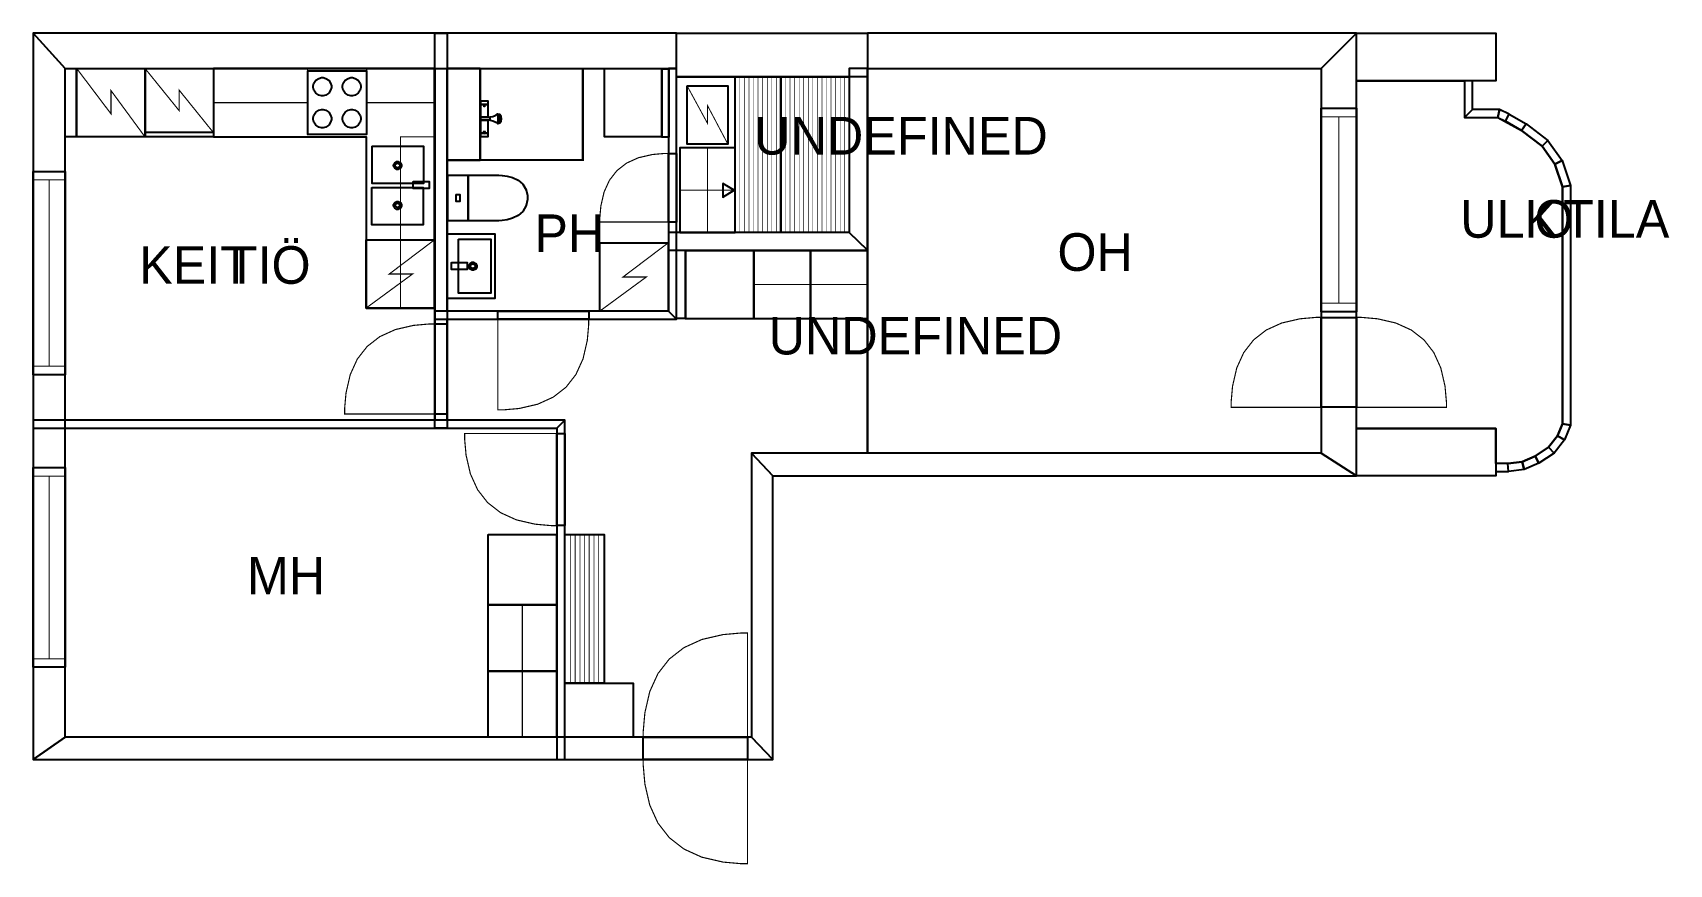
# Model space of a CAD drawing. Extents: x 0.6 to 15.5, y 0 to 7.6.
import ezdxf

# ---------------------------------------------------------------- set-up
doc = ezdxf.new("R2010")
doc.units = 0
doc.layers.get('0').update_dxf_attribs({"linetype": 'CONTINUOUS'})

msp = doc.modelspace()

# ---------------------------------------------------------------- linework, layer by layer
at = {"color": 0}
for points, const_width in [([(6.45242, 7.60215), (0.576768, 7.60215), (0.868435, 7.27924), (6.45242, 7.27924), (6.45242, 7.60215)], 0.002083), ([(0.576768, 7.60215), (0.576768, 0.96289), (0.868435, 1.16748), (0.868435, 7.27924), (0.576768, 7.60215)], 0.002083), ([(4.24397, 7.60215), (4.35856, 7.60215), (4.35856, 3.99132), (4.24397, 3.99132), (4.24397, 7.60215)], 0.002083), ([(6.45242, 7.60215), (8.19894, 7.60215), (8.19894, 7.20307), (6.45242, 7.20307), (6.45242, 7.60215)], 0.002083), ([(12.6668, 7.60215), (8.19894, 7.60215), (8.19894, 7.27924), (12.3424, 7.27924), (12.6668, 7.60215)], 0.002083), ([(12.6668, 3.55474), (12.6668, 7.60215), (12.3424, 7.27924), (12.3424, 3.76307), (12.6668, 3.55474)], 0.002083), ([(12.6668, 7.60215), (13.9403, 7.60215), (13.9403, 7.16411), (12.6668, 7.16411), (12.6668, 7.60215)], 0.002083), ([(0.868381, 7.27838), (0.972547, 7.27838), (0.972547, 6.65338), (0.868381, 6.65338), (0.868381, 7.27838)], 0.010417), ([(0.972547, 7.27903), (1.59754, 7.27903), (1.59754, 6.65403), (0.972547, 6.65403), (0.972547, 7.27903)], 0.010417), ([(1.59754, 7.27838), (2.22254, 7.27838), (2.22254, 6.65338), (1.59754, 6.65338), (1.59754, 7.27838)], 0.010417), ([(2.22254, 7.27838), (2.22254, 6.65256), (3.61828, 6.65256), (3.61828, 5.08838), (4.2436, 5.08838), (4.2436, 7.27838), (2.22254, 7.27838)], 0.010417), ([(2.22254, 7.27838), (3.08247, 7.27838), (3.08247, 6.96588), (2.22254, 6.96588), (2.22254, 7.27838)], 0.010417), ([(3.08356, 7.25672), (3.62067, 7.25672), (3.62067, 6.67339), (3.08356, 6.67339), (3.08356, 7.25672)], 0.010417), ([(3.29997, 7.11089), (3.29997, 7.10281), (3.2934, 7.07844), (3.27556, 7.05197), (3.24908, 7.03413), (3.22472, 7.02756), (3.21664, 7.02756), (3.2085, 7.02756), (3.18419, 7.03413), (3.15771, 7.05197), (3.13981, 7.07844), (3.13331, 7.10281), (3.13331, 7.11089), (3.13331, 7.11903), (3.13981, 7.14333), (3.15771, 7.16982), (3.18419, 7.18772), (3.2085, 7.19422), (3.21664, 7.19422), (3.22472, 7.19422), (3.24908, 7.18772), (3.27556, 7.16982), (3.2934, 7.14333), (3.29997, 7.11903), (3.29997, 7.11089)], 0.010417), ([(3.56933, 7.11089), (3.56933, 7.10281), (3.56278, 7.07844), (3.54492, 7.05197), (3.51839, 7.03413), (3.49408, 7.02756), (3.486, 7.02756), (3.47786, 7.02756), (3.45356, 7.03413), (3.42708, 7.05197), (3.40918, 7.07844), (3.40267, 7.10281), (3.40267, 7.11089), (3.40267, 7.11903), (3.40918, 7.14333), (3.42708, 7.16982), (3.45356, 7.18772), (3.47786, 7.19422), (3.486, 7.19422), (3.49408, 7.19422), (3.51839, 7.18772), (3.54492, 7.16982), (3.56278, 7.14333), (3.56933, 7.11903), (3.56933, 7.11089)], 0.010417), ([(3.62244, 7.27756), (4.2436, 7.27756), (4.2436, 6.96506), (3.62244, 6.96506), (3.62244, 7.27756)], 0.010417), ([(4.35856, 7.27756), (4.66075, 7.27756), (4.66075, 6.44129), (4.35856, 6.44129), (4.35856, 7.27756)], 0.002083), ([(5.7959, 7.27919), (6.31999, 7.27919), (6.31999, 6.65419), (5.7959, 6.65419), (5.7959, 7.27919)], 0.010417), ([(6.31999, 7.27567), (6.38232, 7.27567), (6.38232, 6.65067), (6.31999, 6.65067), (6.31999, 7.27567)], 0.006237), ([(6.45242, 4.98757), (6.45242, 7.27924), (6.3795, 7.27924), (6.3795, 5.06049), (6.45242, 4.98757)], 0.002083), ([(6.99072, 7.20313), (6.99072, 5.77935), (7.40739, 5.77935), (7.40739, 7.20313), (6.99072, 7.20313)], 0.010417), ([(7.40739, 7.20313), (7.40739, 5.77946), (8.03239, 5.77946), (8.03239, 7.20313), (7.40739, 7.20313)], 0.010417), ([(8.19894, 5.61697), (8.19894, 7.27924), (8.03239, 7.27924), (8.03239, 5.77957), (8.19894, 5.61697)], 0.002083), ([(6.55035, 7.11942), (6.55035, 6.58724), (6.92264, 6.58724), (6.92264, 7.11942), (6.55035, 7.11942)], 0.00887), ([(12.6668, 7.16411), (13.6528, 7.16411), (13.6528, 6.83051), (13.9572, 6.83051), (14.1751, 6.71121), (14.3618, 6.56863), (14.4797, 6.403), (14.5474, 6.19635), (14.5474, 4.03131), (14.5035, 3.92101), (14.4215, 3.81831), (14.2976, 3.73406), (14.1806, 3.68321), (14.0499, 3.66818), (13.9403, 3.66818), (13.9403, 3.98757), (12.6668, 3.98757), (12.6668, 7.16411)], 0.002083), ([(13.6528, 7.16411), (13.6528, 6.83051), (13.7258, 6.90343), (13.7258, 7.16411), (13.6528, 7.16411)], 0.002083), ([(3.29997, 6.81922), (3.29997, 6.81114), (3.2934, 6.78678), (3.27556, 6.76031), (3.24908, 6.74246), (3.22472, 6.73589), (3.21664, 6.73589), (3.2085, 6.73589), (3.18419, 6.74246), (3.15771, 6.76031), (3.13981, 6.78678), (3.13331, 6.81114), (3.13331, 6.81922), (3.13331, 6.82736), (3.13981, 6.85167), (3.15771, 6.87815), (3.18419, 6.89606), (3.2085, 6.90256), (3.21664, 6.90256), (3.22472, 6.90256), (3.24908, 6.89606), (3.27556, 6.87815), (3.2934, 6.85167), (3.29997, 6.82736), (3.29997, 6.81922)], 0.010417), ([(3.56933, 6.81922), (3.56933, 6.81114), (3.56278, 6.78678), (3.54492, 6.76031), (3.51839, 6.74246), (3.49408, 6.73589), (3.486, 6.73589), (3.47786, 6.73589), (3.45356, 6.74246), (3.42708, 6.76031), (3.40918, 6.78678), (3.40267, 6.81114), (3.40267, 6.81922), (3.40267, 6.82736), (3.40918, 6.85167), (3.42708, 6.87815), (3.45356, 6.89606), (3.47786, 6.90256), (3.486, 6.90256), (3.49408, 6.90256), (3.51839, 6.89606), (3.54492, 6.87815), (3.56278, 6.85167), (3.56933, 6.82736), (3.56933, 6.81922)], 0.010417), ([(4.6659, 6.98351), (4.6659, 6.94814), (4.72944, 6.94814), (4.72944, 6.98351), (4.6659, 6.98351)], 0.010417), ([(4.6659, 6.94917), (4.6659, 6.83247), (4.72944, 6.83247), (4.72944, 6.94917), (4.6659, 6.94917)], 0.010417), ([(4.69819, 6.94814), (4.69694, 6.94493), (4.69308, 6.93528), (4.69194, 6.93251), (4.69194, 6.93251), (4.69336, 6.93251), (4.69764, 6.93251), (4.70193, 6.93251), (4.7034, 6.93251), (4.7034, 6.93251), (4.70275, 6.9349), (4.69933, 6.94488), (4.69819, 6.94814)], 0.010417), ([(12.3424, 6.91488), (12.6668, 6.91488), (12.6668, 5.05561), (12.3424, 5.05561), (12.3424, 6.91488)], 0.010417), ([(12.3424, 6.91488), (12.6668, 6.91488), (12.6668, 5.05561), (12.3424, 5.05561), (12.3424, 6.91488)], 0.010417), ([(13.6528, 6.83051), (13.9572, 6.83051), (13.9739, 6.90343), (13.7258, 6.90343), (13.6528, 6.83051)], 0.002083), ([(13.9572, 6.83051), (14.0276, 6.79633), (14.0618, 6.86079), (13.9739, 6.90343), (13.9572, 6.83051)], 0.002083), ([(4.6659, 6.80436), (4.6659, 6.83247), (4.74924, 6.83247), (4.74924, 6.82547), (4.74924, 6.80968), (4.74924, 6.80436), (4.7284, 6.80436), (4.68153, 6.80436), (4.6659, 6.80436)], 0.010417), ([(4.6659, 6.80436), (4.6659, 6.68772), (4.72944, 6.68772), (4.72944, 6.80436), (4.6659, 6.80436)], 0.010417), ([(14.0618, 6.86079), (14.2156, 6.77192), (14.1751, 6.71121), (14.0276, 6.79633), (14.0618, 6.86079)], 0.002083), ([(14.2156, 6.77192), (14.4149, 6.61985), (14.3618, 6.56863), (14.1751, 6.71121), (14.2156, 6.77192)], 0.002083), ([(1.59754, 6.69504), (2.22254, 6.69504), (2.22254, 6.65338), (1.59754, 6.65338), (1.59754, 6.69504)], 0.010417), ([(3.9311, 6.65349), (3.9311, 5.08838), (4.2436, 5.08838), (4.2436, 6.65349), (3.9311, 6.65349)], 0.010417), ([(4.6659, 6.68772), (4.6659, 6.65435), (4.72944, 6.65435), (4.72944, 6.68772), (4.6659, 6.68772)], 0.010417), ([(4.69819, 6.68772), (4.69694, 6.69097), (4.69308, 6.70063), (4.69194, 6.70335), (4.69194, 6.70335), (4.69336, 6.70335), (4.69764, 6.70335), (4.70193, 6.70335), (4.7034, 6.70335), (4.7034, 6.70335), (4.70275, 6.70101), (4.69933, 6.69103), (4.69819, 6.68772)], 0.010417), ([(14.4149, 6.61985), (14.5456, 6.43619), (14.4797, 6.403), (14.3618, 6.56863), (14.4149, 6.61985)], 0.002083), ([(3.67188, 6.56717), (3.67188, 6.22667), (4.14063, 6.22667), (4.14063, 6.56717), (3.67188, 6.56717)], 0.010417), ([(3.90522, 6.35504), (3.89876, 6.35504), (3.87939, 6.36572), (3.86876, 6.3851), (3.86876, 6.3915), (3.86876, 6.39794), (3.87939, 6.41732), (3.89876, 6.42796), (3.90522, 6.42796), (3.91162, 6.42796), (3.93099, 6.41732), (3.94168, 6.39794), (3.94168, 6.3915), (3.94168, 6.3851), (3.93099, 6.36572), (3.91162, 6.35504), (3.90522, 6.35504)], 0.008333), ([(6.3795, 6.50151), (6.34272, 6.50151), (6.23253, 6.49175), (6.10519, 6.46235), (5.99744, 6.41342), (5.90929, 6.34483), (5.84076, 6.25667), (5.79178, 6.14899), (5.76237, 6.02165), (5.75261, 5.91146), (5.75261, 5.87468), (6.3795, 5.87468), (6.3795, 6.50151)], 0.010417), ([(6.3795, 6.50151), (6.45242, 6.50151), (6.45242, 5.87457), (6.3795, 5.87457), (6.3795, 6.50151)], 0.010417), ([(6.3795, 6.50151), (6.45242, 6.50151), (6.45242, 5.87457), (6.3795, 5.87457), (6.3795, 6.50151)], 0.010417), ([(6.48301, 5.78028), (6.99072, 5.77935), (6.99072, 6.55214), (6.48301, 6.55317), (6.48301, 5.78028)], 0.010417), ([(14.5456, 6.43619), (14.6203, 6.20801), (14.5474, 6.19635), (14.4797, 6.403), (14.5456, 6.43619)], 0.002083), ([(0.576768, 6.33778), (0.868435, 6.33778), (0.868435, 4.47911), (0.576768, 4.47911), (0.576768, 6.33778)], 0.010417), ([(0.576768, 6.33778), (0.868435, 6.33778), (0.868435, 4.47911), (0.576768, 4.47911), (0.576768, 6.33778)], 0.010417), ([(3.90522, 6.37067), (3.90153, 6.37067), (3.89046, 6.37679), (3.88439, 6.38786), (3.88439, 6.3915), (3.88439, 6.39518), (3.89046, 6.40625), (3.90153, 6.41233), (3.90522, 6.41233), (3.90886, 6.41233), (3.91992, 6.40625), (3.92606, 6.39518), (3.92606, 6.3915), (3.92606, 6.38786), (3.91992, 6.37679), (3.90886, 6.37067), (3.90522, 6.37067)], 0.008333), ([(4.36372, 6.30268), (4.36372, 5.88612), (4.551, 5.88612), (4.551, 6.30268), (4.36372, 6.30268)], 0.010417), ([(4.81928, 6.30268), (4.81928, 6.30268), (4.831, 6.30279), (4.86199, 6.30117), (4.90582, 6.29503), (4.95606, 6.28163), (5.00629, 6.25808), (5.05013, 6.22163), (5.08111, 6.16943), (5.09289, 6.11638), (5.09289, 6.09868), (5.09289, 6.0804), (5.08111, 6.02556), (5.05013, 5.97146), (5.00629, 5.93365), (4.95606, 5.90924), (4.90582, 5.89524), (4.86199, 5.88883), (4.831, 5.8871), (4.81928, 5.88715), (4.81928, 5.88715), (4.551, 5.88612), (4.551, 6.30268), (4.81928, 6.30268)], 0.010417), ([(3.67085, 6.19081), (3.67085, 5.85032), (4.1396, 5.85032), (4.1396, 6.19081), (3.67085, 6.19081)], 0.010417), ([(4.04688, 6.24457), (4.04688, 6.18207), (4.19271, 6.18207), (4.19271, 6.24457), (4.04688, 6.24457)], 0.010417), ([(4.44157, 6.1275), (4.44157, 6.06131), (4.47314, 6.06131), (4.47314, 6.1275), (4.44157, 6.1275)], 0.010417), ([(14.6203, 6.20801), (14.6203, 4.01736), (14.5474, 4.03131), (14.5474, 6.19635), (14.6203, 6.20801)], 0.002083), ([(3.90522, 5.99067), (3.89876, 5.99067), (3.87939, 6.00136), (3.86876, 6.02072), (3.86876, 6.02713), (3.86876, 6.03358), (3.87939, 6.05296), (3.89876, 6.06358), (3.90522, 6.06358), (3.91162, 6.06358), (3.93099, 6.05296), (3.94168, 6.03358), (3.94168, 6.02713), (3.94168, 6.02072), (3.93099, 6.00136), (3.91162, 5.99067), (3.90522, 5.99067)], 0.008333), ([(3.90522, 6.00629), (3.90153, 6.00629), (3.89046, 6.01243), (3.88439, 6.02349), (3.88439, 6.02713), (3.88439, 6.03082), (3.89046, 6.04189), (3.90153, 6.04796), (3.90522, 6.04796), (3.90886, 6.04796), (3.91992, 6.04189), (3.92606, 6.03082), (3.92606, 6.02713), (3.92606, 6.02349), (3.91992, 6.01243), (3.90886, 6.00629), (3.90522, 6.00629)], 0.008333), ([(3.61876, 5.71338), (3.61876, 5.08838), (4.24376, 5.08838), (4.24376, 5.71338), (3.61876, 5.71338)], 0.010417), ([(4.36014, 5.76807), (4.36014, 5.17475), (4.79394, 5.17475), (4.79394, 5.76807), (4.36014, 5.76807)], 0.010417), ([(4.46115, 5.71858), (4.46115, 5.22424), (4.75564, 5.22424), (4.75564, 5.71858), (4.46115, 5.71858)], 0.010417), ([(5.75369, 5.68549), (5.75369, 5.06049), (6.37869, 5.06049), (6.37869, 5.68549), (5.75369, 5.68549)], 0.010417), ([(6.3795, 5.61697), (8.19894, 5.61697), (8.03239, 5.77957), (6.3795, 5.77957), (6.3795, 5.61697)], 0.002083), ([(6.45242, 5.61697), (6.53597, 5.61697), (6.53597, 4.99197), (6.45242, 4.99197), (6.45242, 5.61697)], 0.008352), ([(6.53597, 5.6155), (7.16097, 5.6155), (7.16097, 4.9905), (6.53597, 4.9905), (6.53597, 5.6155)], 0.010417), ([(7.16097, 5.61615), (7.67806, 5.61615), (7.67806, 4.99115), (7.16097, 4.99115), (7.16097, 5.61615)], 0.010417), ([(7.678, 5.61615), (8.1951, 5.61615), (8.1951, 4.99115), (7.678, 4.99115), (7.678, 5.61615)], 0.010417), ([(4.39626, 5.50424), (4.39626, 5.44174), (4.5421, 5.44174), (4.5421, 5.50424), (4.39626, 5.50424)], 0.010417), ([(4.59299, 5.50786), (4.59939, 5.50786), (4.61876, 5.49724), (4.62944, 5.47786), (4.62944, 5.4714), (4.62944, 5.465), (4.61876, 5.44564), (4.59939, 5.43494), (4.59299, 5.43494), (4.58653, 5.43494), (4.56717, 5.44564), (4.55653, 5.465), (4.55653, 5.4714), (4.55653, 5.47786), (4.56717, 5.49724), (4.58653, 5.50786), (4.59299, 5.50786)], 0.008333), ([(4.59299, 5.49224), (4.59663, 5.49224), (4.60769, 5.48617), (4.61382, 5.4751), (4.61382, 5.4714), (4.61382, 5.46778), (4.60769, 5.45671), (4.59663, 5.45057), (4.59299, 5.45057), (4.58931, 5.45057), (4.57824, 5.45671), (4.57215, 5.46778), (4.57215, 5.4714), (4.57215, 5.4751), (4.57824, 5.48617), (4.58931, 5.49224), (4.59299, 5.49224)], 0.008333), ([(4.24397, 4.94331), (4.19575, 4.94331), (4.05111, 4.93044), (3.88396, 4.89187), (3.74251, 4.82758), (3.62679, 4.73757), (3.53678, 4.62185), (3.4725, 4.48042), (3.43392, 4.31326), (3.42106, 4.16862), (3.42106, 4.12039), (4.24397, 4.12039), (4.24397, 4.94331)], 0.010417), ([(4.24397, 4.94331), (4.35856, 4.94331), (4.35856, 4.12039), (4.24397, 4.12039), (4.24397, 4.94331)], 0.010417), ([(4.24397, 4.94331), (4.35856, 4.94331), (4.35856, 4.12039), (4.24397, 4.12039), (4.24397, 4.94331)], 0.010417), ([(4.24397, 4.98757), (6.45242, 4.98757), (6.3795, 5.06049), (4.24397, 5.06049), (4.24397, 4.98757)], 0.002083), ([(5.65136, 4.98757), (5.65136, 4.93901), (5.6384, 4.79318), (5.5995, 4.62468), (5.53467, 4.4821), (5.44396, 4.3654), (5.32726, 4.27468), (5.18468, 4.20985), (5.01617, 4.17096), (4.87033, 4.15799), (4.82178, 4.15799), (4.82178, 4.98757), (5.65136, 4.98757)], 0.010417), ([(4.82189, 5.06049), (5.65136, 5.06049), (5.65136, 4.98757), (4.82189, 4.98757), (4.82189, 5.06049)], 0.010417), ([(4.82189, 5.06049), (5.65136, 5.06049), (5.65136, 4.98757), (4.82189, 4.98757), (4.82189, 5.06049)], 0.010417), ([(12.3424, 5.00331), (12.2942, 5.00331), (12.1498, 4.9905), (11.983, 4.95199), (11.8418, 4.88781), (11.7263, 4.79796), (11.6365, 4.68251), (11.5724, 4.54135), (11.5339, 4.37451), (11.5211, 4.23014), (11.5211, 4.18197), (12.3424, 4.18197), (12.3424, 5.00331)], 0.010417), ([(12.3424, 5.00331), (12.6668, 5.00331), (12.6668, 4.18197), (12.3424, 4.18197), (12.3424, 5.00331)], 0.010417), ([(12.3424, 5.00331), (12.6668, 5.00331), (12.6668, 4.18197), (12.3424, 4.18197), (12.3424, 5.00331)], 0.010417), ([(12.6668, 5.00331), (12.7149, 5.00331), (12.8593, 4.9905), (13.0261, 4.95199), (13.1673, 4.88781), (13.2828, 4.79796), (13.3726, 4.68251), (13.4367, 4.54135), (13.4753, 4.37451), (13.4881, 4.23014), (13.4881, 4.18197), (12.6668, 4.18197), (12.6668, 5.00331)], 0.010417), ([(5.43175, 4.06424), (0.576768, 4.06424), (0.576768, 3.99132), (5.35883, 3.99132), (5.43175, 4.06424)], 0.002083), ([(5.43175, 0.96289), (5.43175, 4.06424), (5.35883, 3.99132), (5.35883, 0.96289), (5.43175, 0.96289)], 0.002083), ([(5.35883, 3.10038), (5.30951, 3.10038), (5.16168, 3.11356), (4.99083, 3.15294), (4.84625, 3.21869), (4.72797, 3.31065), (4.63596, 3.42899), (4.57026, 3.57351), (4.53082, 3.74442), (4.51768, 3.89225), (4.51768, 3.94151), (5.35883, 3.94151), (5.35883, 3.10038)], 0.010417), ([(5.35883, 3.94151), (5.43175, 3.94151), (5.43175, 3.10038), (5.35883, 3.10038), (5.35883, 3.94151)], 0.010417), ([(5.35883, 3.94151), (5.43175, 3.94151), (5.43175, 3.10038), (5.35883, 3.10038), (5.35883, 3.94151)], 0.010417), ([(12.6668, 3.98757), (13.9403, 3.98757), (13.9403, 3.55474), (12.6668, 3.55474), (12.6668, 3.98757)], 0.002083), ([(14.5672, 3.884), (14.4717, 3.76411), (14.4215, 3.81831), (14.5035, 3.92101), (14.5672, 3.884)], 0.002083), ([(14.6203, 4.01736), (14.5672, 3.884), (14.5035, 3.92101), (14.5474, 4.03131), (14.6203, 4.01736)], 0.002083), ([(7.33513, 3.55474), (12.6668, 3.55474), (12.3424, 3.76307), (7.13721, 3.76307), (7.33513, 3.55474)], 0.002083), ([(7.33513, 0.96289), (7.33513, 3.55474), (7.13721, 3.76307), (7.13721, 1.16748), (7.33513, 0.96289)], 0.002083), ([(14.4717, 3.76411), (14.3331, 3.66986), (14.2976, 3.73406), (14.4215, 3.81831), (14.4717, 3.76411)], 0.002083), ([(0.576768, 3.63129), (0.868435, 3.63129), (0.868435, 1.80578), (0.576768, 1.80578), (0.576768, 3.63129)], 0.010417), ([(0.576768, 3.63129), (0.868435, 3.63129), (0.868435, 1.80578), (0.576768, 1.80578), (0.576768, 3.63129)], 0.010417), ([(14.0499, 3.66818), (13.9403, 3.66818), (13.9403, 3.59526), (14.054, 3.59526), (14.0499, 3.66818)], 0.002083), ([(14.1997, 3.61193), (14.054, 3.59526), (14.0499, 3.66818), (14.1806, 3.68321), (14.1997, 3.61193)], 0.002083), ([(14.3331, 3.66986), (14.1997, 3.61193), (14.1806, 3.68321), (14.2976, 3.73406), (14.3331, 3.66986)], 0.002083), ([(4.73324, 3.01975), (4.73324, 2.37608), (5.35824, 2.37608), (5.35824, 3.01975), (4.73324, 3.01975)], 0.010417), ([(5.43311, 3.01824), (5.43311, 1.65967), (5.79194, 1.65967), (5.79194, 3.01824), (5.43311, 3.01824)], 0.010417), ([(4.73226, 2.37608), (4.73226, 1.77181), (5.35726, 1.77181), (5.35726, 2.37608), (4.73226, 2.37608)], 0.010417), ([(6.14968, 1.16748), (6.14968, 1.22331), (6.16456, 1.39063), (6.20915, 1.58399), (6.28353, 1.74761), (6.38764, 1.88151), (6.52154, 1.98562), (6.68517, 2.06), (6.87853, 2.1046), (7.04585, 2.11947), (7.10167, 2.11947), (7.10167, 1.16748), (6.14968, 1.16748)], 0.010417), ([(4.73226, 1.77181), (4.73226, 1.16753), (5.35726, 1.16753), (5.35726, 1.77181), (4.73226, 1.77181)], 0.010417), ([(5.43181, 1.65972), (5.43181, 1.16753), (6.05681, 1.16753), (6.05681, 1.65972), (5.43181, 1.65972)], 0.010417), ([(0.576768, 0.96289), (7.33513, 0.96289), (7.13721, 1.16748), (0.868435, 1.16748), (0.576768, 0.96289)], 0.002083), ([(6.14968, 1.16748), (7.10167, 1.16748), (7.10167, 0.96289), (6.14968, 0.96289), (6.14968, 1.16748)], 0.010417), ([(6.14968, 1.16748), (7.10167, 1.16748), (7.10167, 0.96289), (6.14968, 0.96289), (6.14968, 1.16748)], 0.010417), ([(6.14968, 0.96289), (6.14968, 0.907118), (6.16456, 0.7398), (6.20915, 0.546442), (6.28353, 0.382813), (6.38764, 0.248915), (6.52154, 0.144803), (6.68517, 0.070421), (6.87853, 0.025825), (7.04585, 0.010905), (7.10167, 0.010905), (7.10167, 0.96289), (6.14968, 0.96289)], 0.010417)]:
    msp.add_lwpolyline(points, close=True, dxfattribs=dict(at, const_width=const_width))
for points in [[(0.576768, 7.60215), (0.576768, 0.96289), (0.868435, 1.16748), (0.868435, 7.27924), (0.576768, 7.60215)], [(6.45242, 7.60215), (0.576768, 7.60215), (0.868435, 7.27924), (6.45242, 7.27924), (6.45242, 7.60215)], [(4.24397, 7.60215), (4.35856, 7.60215), (4.35856, 3.99132), (4.24397, 3.99132), (4.24397, 7.60215)], [(6.45242, 7.60215), (8.19894, 7.60215), (8.19894, 7.20307), (6.45242, 7.20307), (6.45242, 7.60215)], [(12.6668, 7.60215), (8.19894, 7.60215), (8.19894, 7.27924), (12.3424, 7.27924), (12.6668, 7.60215)], [(12.6668, 3.55474), (12.6668, 7.60215), (12.3424, 7.27924), (12.3424, 3.76307), (12.6668, 3.55474)], [(12.6668, 7.60215), (13.9403, 7.60215), (13.9403, 7.16411), (12.6668, 7.16411), (12.6668, 7.60215)], [(4.35856, 7.27756), (4.66075, 7.27756), (4.66075, 6.44129), (4.35856, 6.44129), (4.35856, 7.27756)], [(6.45242, 4.98757), (6.45242, 7.27924), (6.3795, 7.27924), (6.3795, 5.06049), (6.45242, 4.98757)], [(8.19894, 5.61697), (8.19894, 7.27924), (8.03239, 7.27924), (8.03239, 5.77957), (8.19894, 5.61697)], [(6.3795, 5.61697), (8.19894, 5.61697), (8.03239, 5.77957), (6.3795, 5.77957), (6.3795, 5.61697)], [(4.24397, 4.98757), (6.45242, 4.98757), (6.3795, 5.06049), (4.24397, 5.06049), (4.24397, 4.98757)], [(5.43175, 4.06424), (0.576768, 4.06424), (0.576768, 3.99132), (5.35883, 3.99132), (5.43175, 4.06424)], [(5.43175, 0.96289), (5.43175, 4.06424), (5.35883, 3.99132), (5.35883, 0.96289), (5.43175, 0.96289)], [(12.6668, 3.98757), (13.9403, 3.98757), (13.9403, 3.55474), (12.6668, 3.55474), (12.6668, 3.98757)], [(7.33513, 0.96289), (7.33513, 3.55474), (7.13721, 3.76307), (7.13721, 1.16748), (7.33513, 0.96289)], [(7.33513, 3.55474), (12.6668, 3.55474), (12.3424, 3.76307), (7.13721, 3.76307), (7.33513, 3.55474)], [(0.576768, 0.96289), (7.33513, 0.96289), (7.13721, 1.16748), (0.868435, 1.16748), (0.576768, 0.96289)]]:
    msp.add_lwpolyline(points, close=True, dxfattribs=at)
at = {"color": 7, "const_width": 0.002083}
for points in [[(0.868435, 7.27924), (4.24397, 7.27924), (4.24397, 4.06424), (0.868435, 4.06424), (0.868435, 7.27924)], [(8.1996, 3.76307), (7.13721, 3.76307), (7.13721, 1.16748), (5.43175, 1.16748), (5.43175, 4.06424), (4.35856, 4.06424), (4.35856, 4.98757), (6.45242, 4.98757), (6.45242, 5.61697), (8.19894, 5.61697), (8.19894, 7.27924), (8.1996, 7.27924), (8.1996, 3.76307)], [(6.3795, 5.06049), (4.35856, 5.06049), (4.35856, 6.44129), (4.66075, 6.44129), (4.66075, 7.27756), (4.35856, 7.27756), (4.35856, 7.27924), (6.3795, 7.27924), (6.3795, 5.06049)], [(6.45242, 7.20307), (8.03239, 7.20307), (8.03239, 5.77957), (6.45242, 5.77957), (6.45242, 7.20307)], [(8.1996, 7.27924), (12.3424, 7.27924), (12.3424, 3.76307), (8.1996, 3.76307), (8.1996, 7.27924)], [(0.868435, 3.99132), (5.35883, 3.99132), (5.35883, 1.16748), (0.868435, 1.16748), (0.868435, 3.99132)]]:
    msp.add_lwpolyline(points, close=True, dxfattribs=at)
at = {"color": 7}
for points in [[(0.868381, 7.27838), (0.972547, 7.27838), (0.972547, 6.65338), (0.868381, 6.65338), (0.868381, 7.27838)], [(0.868435, 7.27924), (4.24397, 7.27924), (4.24397, 4.06424), (0.868435, 4.06424), (0.868435, 7.27924)], [(0.972547, 7.27903), (1.59754, 7.27903), (1.59754, 6.65403), (0.972547, 6.65403), (0.972547, 7.27903)], [(1.59754, 7.27838), (2.22254, 7.27838), (2.22254, 6.65338), (1.59754, 6.65338), (1.59754, 7.27838)], [(2.22254, 7.27838), (2.22254, 6.65256), (3.61828, 6.65256), (3.61828, 5.08838), (4.2436, 5.08838), (4.2436, 7.27838), (2.22254, 7.27838)], [(3.08356, 7.25672), (3.62067, 7.25672), (3.62067, 6.67339), (3.08356, 6.67339), (3.08356, 7.25672)], [(3.29997, 7.11089), (3.29997, 7.10281), (3.2934, 7.07844), (3.27556, 7.05197), (3.24908, 7.03413), (3.22472, 7.02756), (3.21664, 7.02756), (3.2085, 7.02756), (3.18419, 7.03413), (3.15771, 7.05197), (3.13981, 7.07844), (3.13331, 7.10281), (3.13331, 7.11089), (3.13331, 7.11903), (3.13981, 7.14333), (3.15771, 7.16982), (3.18419, 7.18772), (3.2085, 7.19422), (3.21664, 7.19422), (3.22472, 7.19422), (3.24908, 7.18772), (3.27556, 7.16982), (3.2934, 7.14333), (3.29997, 7.11903), (3.29997, 7.11089)], [(3.56933, 7.11089), (3.56933, 7.10281), (3.56278, 7.07844), (3.54492, 7.05197), (3.51839, 7.03413), (3.49408, 7.02756), (3.486, 7.02756), (3.47786, 7.02756), (3.45356, 7.03413), (3.42708, 7.05197), (3.40918, 7.07844), (3.40267, 7.10281), (3.40267, 7.11089), (3.40267, 7.11903), (3.40918, 7.14333), (3.42708, 7.16982), (3.45356, 7.18772), (3.47786, 7.19422), (3.486, 7.19422), (3.49408, 7.19422), (3.51839, 7.18772), (3.54492, 7.16982), (3.56278, 7.14333), (3.56933, 7.11903), (3.56933, 7.11089)], [(8.1996, 3.76307), (7.13721, 3.76307), (7.13721, 1.16748), (5.43175, 1.16748), (5.43175, 4.06424), (4.35856, 4.06424), (4.35856, 4.98757), (6.45242, 4.98757), (6.45242, 5.61697), (8.19894, 5.61697), (8.19894, 7.27924), (8.1996, 7.27924), (8.1996, 3.76307)], [(6.3795, 5.06049), (4.35856, 5.06049), (4.35856, 6.44129), (4.66075, 6.44129), (4.66075, 7.27756), (4.35856, 7.27756), (4.35856, 7.27924), (6.3795, 7.27924), (6.3795, 5.06049)], [(5.7959, 7.27919), (6.31999, 7.27919), (6.31999, 6.65419), (5.7959, 6.65419), (5.7959, 7.27919)], [(6.31999, 7.27567), (6.38232, 7.27567), (6.38232, 6.65067), (6.31999, 6.65067), (6.31999, 7.27567)], [(6.45242, 7.20307), (8.03239, 7.20307), (8.03239, 5.77957), (6.45242, 5.77957), (6.45242, 7.20307)], [(6.99072, 7.20313), (7.40739, 7.20313), (7.40739, 5.77935), (6.99072, 5.77935), (6.99072, 7.20313)], [(7.40739, 7.20313), (8.03239, 7.20313), (8.03239, 5.77946), (7.40739, 5.77946), (7.40739, 7.20313)], [(8.1996, 7.27924), (12.3424, 7.27924), (12.3424, 3.76307), (8.1996, 3.76307), (8.1996, 7.27924)], [(6.55035, 7.11942), (6.92264, 7.11942), (6.92264, 6.58724), (6.55035, 6.58724), (6.55035, 7.11942)], [(12.6668, 7.16411), (13.6528, 7.16411), (13.6528, 6.83051), (13.9572, 6.83051), (14.1751, 6.71121), (14.3618, 6.56863), (14.4797, 6.403), (14.5474, 6.19635), (14.5474, 4.03131), (14.5035, 3.92101), (14.4215, 3.81831), (14.2976, 3.73406), (14.1806, 3.68321), (14.0499, 3.66818), (13.9403, 3.66818), (13.9403, 3.98757), (12.6668, 3.98757), (12.6668, 7.16411)], [(13.6528, 7.16411), (13.6528, 6.83051), (13.7258, 6.90343), (13.7258, 7.16411), (13.6528, 7.16411)], [(3.29997, 6.81922), (3.29997, 6.81114), (3.2934, 6.78678), (3.27556, 6.76031), (3.24908, 6.74246), (3.22472, 6.73589), (3.21664, 6.73589), (3.2085, 6.73589), (3.18419, 6.74246), (3.15771, 6.76031), (3.13981, 6.78678), (3.13331, 6.81114), (3.13331, 6.81922), (3.13331, 6.82736), (3.13981, 6.85167), (3.15771, 6.87815), (3.18419, 6.89606), (3.2085, 6.90256), (3.21664, 6.90256), (3.22472, 6.90256), (3.24908, 6.89606), (3.27556, 6.87815), (3.2934, 6.85167), (3.29997, 6.82736), (3.29997, 6.81922)], [(3.56933, 6.81922), (3.56933, 6.81114), (3.56278, 6.78678), (3.54492, 6.76031), (3.51839, 6.74246), (3.49408, 6.73589), (3.486, 6.73589), (3.47786, 6.73589), (3.45356, 6.74246), (3.42708, 6.76031), (3.40918, 6.78678), (3.40267, 6.81114), (3.40267, 6.81922), (3.40267, 6.82736), (3.40918, 6.85167), (3.42708, 6.87815), (3.45356, 6.89606), (3.47786, 6.90256), (3.486, 6.90256), (3.49408, 6.90256), (3.51839, 6.89606), (3.54492, 6.87815), (3.56278, 6.85167), (3.56933, 6.82736), (3.56933, 6.81922)], [(4.6659, 6.98351), (4.72944, 6.98351), (4.72944, 6.94814), (4.6659, 6.94814), (4.6659, 6.98351)], [(4.6659, 6.94917), (4.72944, 6.94917), (4.72944, 6.83247), (4.6659, 6.83247), (4.6659, 6.94917)], [(4.69819, 6.94814), (4.69694, 6.94493), (4.69308, 6.93528), (4.69194, 6.93251), (4.69194, 6.93251), (4.69336, 6.93251), (4.69764, 6.93251), (4.70193, 6.93251), (4.7034, 6.93251), (4.7034, 6.93251), (4.70275, 6.9349), (4.69933, 6.94488), (4.69819, 6.94814)], [(12.3424, 6.91488), (12.6668, 6.91488), (12.6668, 5.05561), (12.3424, 5.05561), (12.3424, 6.91488)], [(12.3424, 6.91488), (12.6668, 6.91488), (12.6668, 5.05561), (12.3424, 5.05561), (12.3424, 6.91488)], [(13.6528, 6.83051), (13.9572, 6.83051), (13.9739, 6.90343), (13.7258, 6.90343), (13.6528, 6.83051)], [(13.9572, 6.83051), (14.0276, 6.79633), (14.0618, 6.86079), (13.9739, 6.90343), (13.9572, 6.83051)], [(4.6659, 6.80436), (4.6659, 6.83247), (4.74924, 6.83247), (4.74924, 6.82547), (4.74924, 6.80968), (4.74924, 6.80436), (4.7284, 6.80436), (4.68153, 6.80436), (4.6659, 6.80436)], [(4.6659, 6.80436), (4.72944, 6.80436), (4.72944, 6.68772), (4.6659, 6.68772), (4.6659, 6.80436)], [(4.74924, 6.80436), (4.75553, 6.80436), (4.77447, 6.80072), (4.79688, 6.79085), (4.80132, 6.78771), (4.80285, 6.78668), (4.81743, 6.77653), (4.81901, 6.77626), (4.82183, 6.77576), (4.83838, 6.77989), (4.85129, 6.7966), (4.85238, 6.80231), (4.8526, 6.8036), (4.8534, 6.81515), (4.8534, 6.81896), (4.8534, 6.81793), (4.8534, 6.8221), (4.8526, 6.83328), (4.85238, 6.83458), (4.85129, 6.84033), (4.83838, 6.85699), (4.82183, 6.86117), (4.81901, 6.86063), (4.81743, 6.8604), (4.80285, 6.85021), (4.80132, 6.84918), (4.79688, 6.84608), (4.77447, 6.83615), (4.75553, 6.83247), (4.74924, 6.83247)], [(4.82004, 6.77626), (4.82053, 6.77653), (4.83074, 6.78836), (4.83985, 6.81212), (4.83985, 6.81999), (4.83957, 6.82628), (4.83035, 6.8489), (4.82053, 6.86014), (4.82004, 6.86063)], [(14.0618, 6.86079), (14.2156, 6.77192), (14.1751, 6.71121), (14.0276, 6.79633), (14.0618, 6.86079)], [(14.2156, 6.77192), (14.4149, 6.61985), (14.3618, 6.56863), (14.1751, 6.71121), (14.2156, 6.77192)], [(1.59754, 6.69504), (2.22254, 6.69504), (2.22254, 6.65338), (1.59754, 6.65338), (1.59754, 6.69504)], [(4.6659, 6.68772), (4.72944, 6.68772), (4.72944, 6.65435), (4.6659, 6.65435), (4.6659, 6.68772)], [(4.69819, 6.68772), (4.69694, 6.69097), (4.69308, 6.70063), (4.69194, 6.70335), (4.69194, 6.70335), (4.69336, 6.70335), (4.69764, 6.70335), (4.70193, 6.70335), (4.7034, 6.70335), (4.7034, 6.70335), (4.70275, 6.70101), (4.69933, 6.69103), (4.69819, 6.68772)], [(14.4149, 6.61985), (14.5456, 6.43619), (14.4797, 6.403), (14.3618, 6.56863), (14.4149, 6.61985)], [(3.67188, 6.56717), (4.14063, 6.56717), (4.14063, 6.22667), (3.67188, 6.22667), (3.67188, 6.56717)], [(6.3795, 6.50151), (6.45242, 6.50151), (6.45242, 5.87457), (6.3795, 5.87457), (6.3795, 6.50151)], [(6.3795, 6.50151), (6.45242, 6.50151), (6.45242, 5.87457), (6.3795, 5.87457), (6.3795, 6.50151)], [(6.48301, 5.78028), (6.99072, 5.77935), (6.99072, 6.55214), (6.48301, 6.55317), (6.48301, 5.78028)], [(14.5456, 6.43619), (14.6203, 6.20801), (14.5474, 6.19635), (14.4797, 6.403), (14.5456, 6.43619)], [(0.576768, 6.33778), (0.868435, 6.33778), (0.868435, 4.47911), (0.576768, 4.47911), (0.576768, 6.33778)], [(0.576768, 6.33778), (0.868435, 6.33778), (0.868435, 4.47911), (0.576768, 4.47911), (0.576768, 6.33778)], [(3.90522, 6.35504), (3.89876, 6.35504), (3.87939, 6.36572), (3.86876, 6.3851), (3.86876, 6.3915), (3.86876, 6.39794), (3.87939, 6.41732), (3.89876, 6.42796), (3.90522, 6.42796), (3.91162, 6.42796), (3.93099, 6.41732), (3.94168, 6.39794), (3.94168, 6.3915), (3.94168, 6.3851), (3.93099, 6.36572), (3.91162, 6.35504), (3.90522, 6.35504)], [(3.90522, 6.37067), (3.90153, 6.37067), (3.89046, 6.37679), (3.88439, 6.38786), (3.88439, 6.3915), (3.88439, 6.39518), (3.89046, 6.40625), (3.90153, 6.41233), (3.90522, 6.41233), (3.90886, 6.41233), (3.91992, 6.40625), (3.92606, 6.39518), (3.92606, 6.3915), (3.92606, 6.38786), (3.91992, 6.37679), (3.90886, 6.37067), (3.90522, 6.37067)], [(4.36372, 6.30268), (4.551, 6.30268), (4.551, 5.88612), (4.36372, 5.88612), (4.36372, 6.30268)], [(4.81928, 6.30268), (4.81928, 6.30268), (4.831, 6.30279), (4.86199, 6.30117), (4.90582, 6.29503), (4.95606, 6.28163), (5.00629, 6.25808), (5.05013, 6.22163), (5.08111, 6.16943), (5.09289, 6.11638), (5.09289, 6.09868), (5.09289, 6.0804), (5.08111, 6.02556), (5.05013, 5.97146), (5.00629, 5.93365), (4.95606, 5.90924), (4.90582, 5.89524), (4.86199, 5.88883), (4.831, 5.8871), (4.81928, 5.88715), (4.81928, 5.88715), (4.551, 5.88612), (4.551, 6.30268), (4.81928, 6.30268)], [(3.67085, 6.19081), (4.1396, 6.19081), (4.1396, 5.85032), (3.67085, 5.85032), (3.67085, 6.19081)], [(4.04688, 6.24457), (4.19271, 6.24457), (4.19271, 6.18207), (4.04688, 6.18207), (4.04688, 6.24457)], [(14.6203, 6.20801), (14.6203, 4.01736), (14.5474, 4.03131), (14.5474, 6.19635), (14.6203, 6.20801)], [(3.90522, 5.99067), (3.89876, 5.99067), (3.87939, 6.00136), (3.86876, 6.02072), (3.86876, 6.02713), (3.86876, 6.03358), (3.87939, 6.05296), (3.89876, 6.06358), (3.90522, 6.06358), (3.91162, 6.06358), (3.93099, 6.05296), (3.94168, 6.03358), (3.94168, 6.02713), (3.94168, 6.02072), (3.93099, 6.00136), (3.91162, 5.99067), (3.90522, 5.99067)], [(3.90522, 6.00629), (3.90153, 6.00629), (3.89046, 6.01243), (3.88439, 6.02349), (3.88439, 6.02713), (3.88439, 6.03082), (3.89046, 6.04189), (3.90153, 6.04796), (3.90522, 6.04796), (3.90886, 6.04796), (3.91992, 6.04189), (3.92606, 6.03082), (3.92606, 6.02713), (3.92606, 6.02349), (3.91992, 6.01243), (3.90886, 6.00629), (3.90522, 6.00629)], [(4.44157, 6.1275), (4.47314, 6.1275), (4.47314, 6.06131), (4.44157, 6.06131), (4.44157, 6.1275)], [(3.61876, 5.71338), (4.24376, 5.71338), (4.24376, 5.08838), (3.61876, 5.08838), (3.61876, 5.71338)], [(4.36014, 5.76807), (4.79394, 5.76807), (4.79394, 5.17475), (4.36014, 5.17475), (4.36014, 5.76807)], [(4.46115, 5.71858), (4.75564, 5.71858), (4.75564, 5.22424), (4.46115, 5.22424), (4.46115, 5.71858)], [(5.75369, 5.68549), (6.37869, 5.68549), (6.37869, 5.06049), (5.75369, 5.06049), (5.75369, 5.68549)], [(6.45242, 5.61697), (6.53597, 5.61697), (6.53597, 4.99197), (6.45242, 4.99197), (6.45242, 5.61697)], [(6.53597, 5.6155), (7.16097, 5.6155), (7.16097, 4.9905), (6.53597, 4.9905), (6.53597, 5.6155)], [(7.16097, 5.61615), (7.67806, 5.61615), (7.67806, 4.99115), (7.16097, 4.99115), (7.16097, 5.61615)], [(7.678, 5.61615), (8.1951, 5.61615), (8.1951, 4.99115), (7.678, 4.99115), (7.678, 5.61615)], [(4.39626, 5.50424), (4.5421, 5.50424), (4.5421, 5.44174), (4.39626, 5.44174), (4.39626, 5.50424)], [(4.59299, 5.50786), (4.59939, 5.50786), (4.61876, 5.49724), (4.62944, 5.47786), (4.62944, 5.4714), (4.62944, 5.465), (4.61876, 5.44564), (4.59939, 5.43494), (4.59299, 5.43494), (4.58653, 5.43494), (4.56717, 5.44564), (4.55653, 5.465), (4.55653, 5.4714), (4.55653, 5.47786), (4.56717, 5.49724), (4.58653, 5.50786), (4.59299, 5.50786)], [(4.59299, 5.49224), (4.59663, 5.49224), (4.60769, 5.48617), (4.61382, 5.4751), (4.61382, 5.4714), (4.61382, 5.46778), (4.60769, 5.45671), (4.59663, 5.45057), (4.59299, 5.45057), (4.58931, 5.45057), (4.57824, 5.45671), (4.57215, 5.46778), (4.57215, 5.4714), (4.57215, 5.4751), (4.57824, 5.48617), (4.58931, 5.49224), (4.59299, 5.49224)], [(4.24397, 4.94331), (4.35856, 4.94331), (4.35856, 4.12039), (4.24397, 4.12039), (4.24397, 4.94331)], [(4.24397, 4.94331), (4.35856, 4.94331), (4.35856, 4.12039), (4.24397, 4.12039), (4.24397, 4.94331)], [(4.82189, 5.06049), (5.65136, 5.06049), (5.65136, 4.98757), (4.82189, 4.98757), (4.82189, 5.06049)], [(4.82189, 5.06049), (5.65136, 5.06049), (5.65136, 4.98757), (4.82189, 4.98757), (4.82189, 5.06049)], [(12.3424, 5.00331), (12.6668, 5.00331), (12.6668, 4.18197), (12.3424, 4.18197), (12.3424, 5.00331)], [(12.3424, 5.00331), (12.6668, 5.00331), (12.6668, 4.18197), (12.3424, 4.18197), (12.3424, 5.00331)], [(0.868435, 3.99132), (5.35883, 3.99132), (5.35883, 1.16748), (0.868435, 1.16748), (0.868435, 3.99132)], [(5.35883, 3.94151), (5.43175, 3.94151), (5.43175, 3.10038), (5.35883, 3.10038), (5.35883, 3.94151)], [(5.35883, 3.94151), (5.43175, 3.94151), (5.43175, 3.10038), (5.35883, 3.10038), (5.35883, 3.94151)], [(14.5672, 3.884), (14.4717, 3.76411), (14.4215, 3.81831), (14.5035, 3.92101), (14.5672, 3.884)], [(14.6203, 4.01736), (14.5672, 3.884), (14.5035, 3.92101), (14.5474, 4.03131), (14.6203, 4.01736)], [(14.4717, 3.76411), (14.3331, 3.66986), (14.2976, 3.73406), (14.4215, 3.81831), (14.4717, 3.76411)], [(0.576768, 3.63129), (0.868435, 3.63129), (0.868435, 1.80578), (0.576768, 1.80578), (0.576768, 3.63129)], [(0.576768, 3.63129), (0.868435, 3.63129), (0.868435, 1.80578), (0.576768, 1.80578), (0.576768, 3.63129)], [(14.0499, 3.66818), (13.9403, 3.66818), (13.9403, 3.59526), (14.054, 3.59526), (14.0499, 3.66818)], [(14.1997, 3.61193), (14.054, 3.59526), (14.0499, 3.66818), (14.1806, 3.68321), (14.1997, 3.61193)], [(14.3331, 3.66986), (14.1997, 3.61193), (14.1806, 3.68321), (14.2976, 3.73406), (14.3331, 3.66986)], [(4.73324, 3.01975), (5.35824, 3.01975), (5.35824, 2.37608), (4.73324, 2.37608), (4.73324, 3.01975)], [(5.43311, 3.01824), (5.79194, 3.01824), (5.79194, 1.65967), (5.43311, 1.65967), (5.43311, 3.01824)], [(4.73226, 2.37608), (5.35726, 2.37608), (5.35726, 1.77181), (4.73226, 1.77181), (4.73226, 2.37608)], [(4.73226, 1.77181), (5.35726, 1.77181), (5.35726, 1.16753), (4.73226, 1.16753), (4.73226, 1.77181)], [(5.43181, 1.65972), (6.05681, 1.65972), (6.05681, 1.16753), (5.43181, 1.16753), (5.43181, 1.65972)], [(6.14968, 1.16748), (7.10167, 1.16748), (7.10167, 0.96289), (6.14968, 0.96289), (6.14968, 1.16748)], [(6.14968, 1.16748), (7.10167, 1.16748), (7.10167, 0.96289), (6.14968, 0.96289), (6.14968, 1.16748)]]:
    msp.add_lwpolyline(points, close=True, dxfattribs=at)
at = {"color": 0}
for points, const_width in [([(0.972547, 7.27903), (1.28608, 6.86442), (1.28608, 7.07693), (1.59651, 6.65403)], 0.010417), ([(1.59754, 7.27838), (1.91004, 6.89193), (1.91004, 7.07943), (2.22254, 6.69189)], 0.010417), ([(4.66069, 6.44129), (5.59776, 6.44129), (5.59776, 7.2775)], 0.01875), ([(6.92264, 6.58724), (6.73649, 6.93935), (6.73649, 6.77707), (6.55035, 7.11942)], 0.00887), ([(4.74924, 6.80436), (4.75553, 6.80436), (4.77447, 6.80072), (4.79688, 6.79085), (4.80132, 6.78771), (4.80285, 6.78668), (4.81743, 6.77653), (4.81901, 6.77626), (4.82183, 6.77576), (4.83838, 6.77989), (4.85129, 6.7966), (4.85238, 6.80231), (4.8526, 6.8036), (4.8534, 6.81515), (4.8534, 6.81896), (4.8534, 6.81793), (4.8534, 6.8221), (4.8526, 6.83328), (4.85238, 6.83458), (4.85129, 6.84033), (4.83838, 6.85699), (4.82183, 6.86117), (4.81901, 6.86063), (4.81743, 6.8604), (4.80285, 6.85021), (4.80132, 6.84918), (4.79688, 6.84608), (4.77447, 6.83615), (4.75553, 6.83247), (4.74924, 6.83247)], 0.010417), ([(4.82004, 6.77626), (4.82053, 6.77653), (4.83074, 6.78836), (4.83985, 6.81212), (4.83985, 6.81999), (4.83957, 6.82628), (4.83035, 6.8489), (4.82053, 6.86014), (4.82004, 6.86063)], 0.010417), ([(12.6667, 6.83675), (12.3424, 6.83675)], 0.010417), ([(12.5046, 5.13368), (12.5046, 6.83675)], 0.010417), ([(6.48301, 5.78033), (6.48301, 6.55317)], 0.010417), ([(6.73687, 5.77983), (6.73687, 6.55268)], 0.010417), ([(6.99072, 5.77935), (6.99072, 6.55219)], 0.010417), ([(0.576714, 6.25965), (0.868381, 6.25965)], 0.010417), ([(0.722547, 6.25965), (0.722547, 4.55729)], 0.010417), ([(4.24376, 5.71338), (3.82915, 5.39985), (4.04167, 5.39985), (3.61876, 5.08942)], 0.010417), ([(6.37869, 5.68549), (5.96414, 5.37196), (6.1766, 5.37196), (5.75369, 5.06153)], 0.010417), ([(12.6667, 5.13368), (12.3424, 5.13368)], 0.010417), ([(0.576714, 4.55729), (0.868381, 4.55729)], 0.010417), ([(0.576714, 3.55317), (0.868381, 3.55317)], 0.010417), ([(0.722547, 3.55317), (0.722547, 1.8839)], 0.010417), ([(5.48335, 1.65967), (5.48335, 3.01828)], 0.006771), ([(5.52761, 1.65967), (5.52761, 3.01828)], 0.006771), ([(5.57064, 1.65967), (5.57064, 3.01828)], 0.006771), ([(5.61253, 1.65967), (5.61253, 3.01828)], 0.006771), ([(5.65554, 1.65967), (5.65554, 3.01828)], 0.006771), ([(5.69862, 1.65967), (5.69862, 3.01828)], 0.006771), ([(5.74289, 1.65967), (5.74289, 3.01828)], 0.006771), ([(0.576714, 1.8839), (0.868381, 1.8839)], 0.010417)]:
    msp.add_lwpolyline(points, dxfattribs=dict(at, const_width=const_width))
at = {"color": 253}
for points, const_width in [([(7.03239, 7.20313), (7.03239, 5.7794)], 0.005208), ([(7.07406, 7.20313), (7.07406, 5.7794)], 0.005208), ([(7.11572, 7.20313), (7.11572, 5.7794)], 0.005208), ([(7.15739, 7.20313), (7.15739, 5.7794)], 0.005208), ([(7.19906, 7.20313), (7.19906, 5.7794)], 0.005208), ([(7.24072, 7.20313), (7.24072, 5.7794)], 0.005208), ([(7.28239, 7.20313), (7.28239, 5.7794)], 0.005208), ([(7.32406, 7.20313), (7.32406, 5.7794)], 0.005208), ([(7.36572, 7.20313), (7.36572, 5.7794)], 0.005208), ([(7.44906, 7.20313), (7.44906, 5.77951)], 0.005208), ([(7.49072, 7.20313), (7.49072, 5.77951)], 0.005208), ([(7.53239, 7.20313), (7.53239, 5.77951)], 0.005208), ([(7.57406, 7.20313), (7.57406, 5.77951)], 0.005208), ([(7.61572, 7.20313), (7.61572, 5.77951)], 0.005208), ([(7.65739, 7.20313), (7.65739, 5.77951)], 0.005208), ([(7.69906, 7.20313), (7.69906, 5.77951)], 0.005208), ([(7.74072, 7.20313), (7.74072, 5.77951)], 0.005208), ([(7.78239, 7.20313), (7.78239, 5.77951)], 0.005208), ([(7.82406, 7.20313), (7.82406, 5.77951)], 0.005208), ([(7.86572, 7.20313), (7.86572, 5.77951)], 0.005208), ([(7.90739, 7.20313), (7.90739, 5.77951)], 0.005208), ([(7.94906, 7.20313), (7.94906, 5.77951)], 0.005208), ([(7.99072, 7.20313), (7.99072, 5.77951)], 0.005208), ([(7.16097, 5.30365), (7.678, 5.30365)], 0.010417), ([(7.678, 5.30365), (8.1951, 5.30365)], 0.010417), ([(5.04476, 2.37608), (5.04476, 1.77181)], 0.010417), ([(5.04476, 1.77181), (5.04476, 1.16753)], 0.010417)]:
    msp.add_lwpolyline(points, dxfattribs=dict(at, const_width=const_width))
at = {"color": 254, "const_width": 0.010417}
msp.add_lwpolyline([(6.48301, 6.16672), (6.99072, 6.16581)], dxfattribs=at)
msp.add_lwpolyline([(6.87625, 6.22851), (6.87603, 6.10351), (6.98031, 6.16581), (6.87625, 6.22851)], close=True, dxfattribs=at)
at = {"color": 254}
msp.add_lwpolyline([(6.87625, 6.22851), (6.87603, 6.10351), (6.98031, 6.16581), (6.87625, 6.22851)], close=True, dxfattribs=at)

# ---------------------------------------------------------------- texts
at = {"color": 0}
for s, p in [('UNDEFINED', (7.16419, 6.49133)), ('ULK', (13.6144, 5.73164)), ('O', (14.2919, 5.73164)), ('TILA', (14.5543, 5.73164)), ('PH', (5.15496, 5.60042)), ('TIÖ', (2.34461, 5.3105)), ('OH', (9.93389, 5.42868)), ('KEIT', (1.54433, 5.3105)), ('UNDEFINED', (7.29557, 4.66469)), ('MH', (2.52882, 2.47121))]:
    msp.add_text(s, height=0.34375, dxfattribs=at).set_placement(p)

doc.saveas('drawing.dxf')
